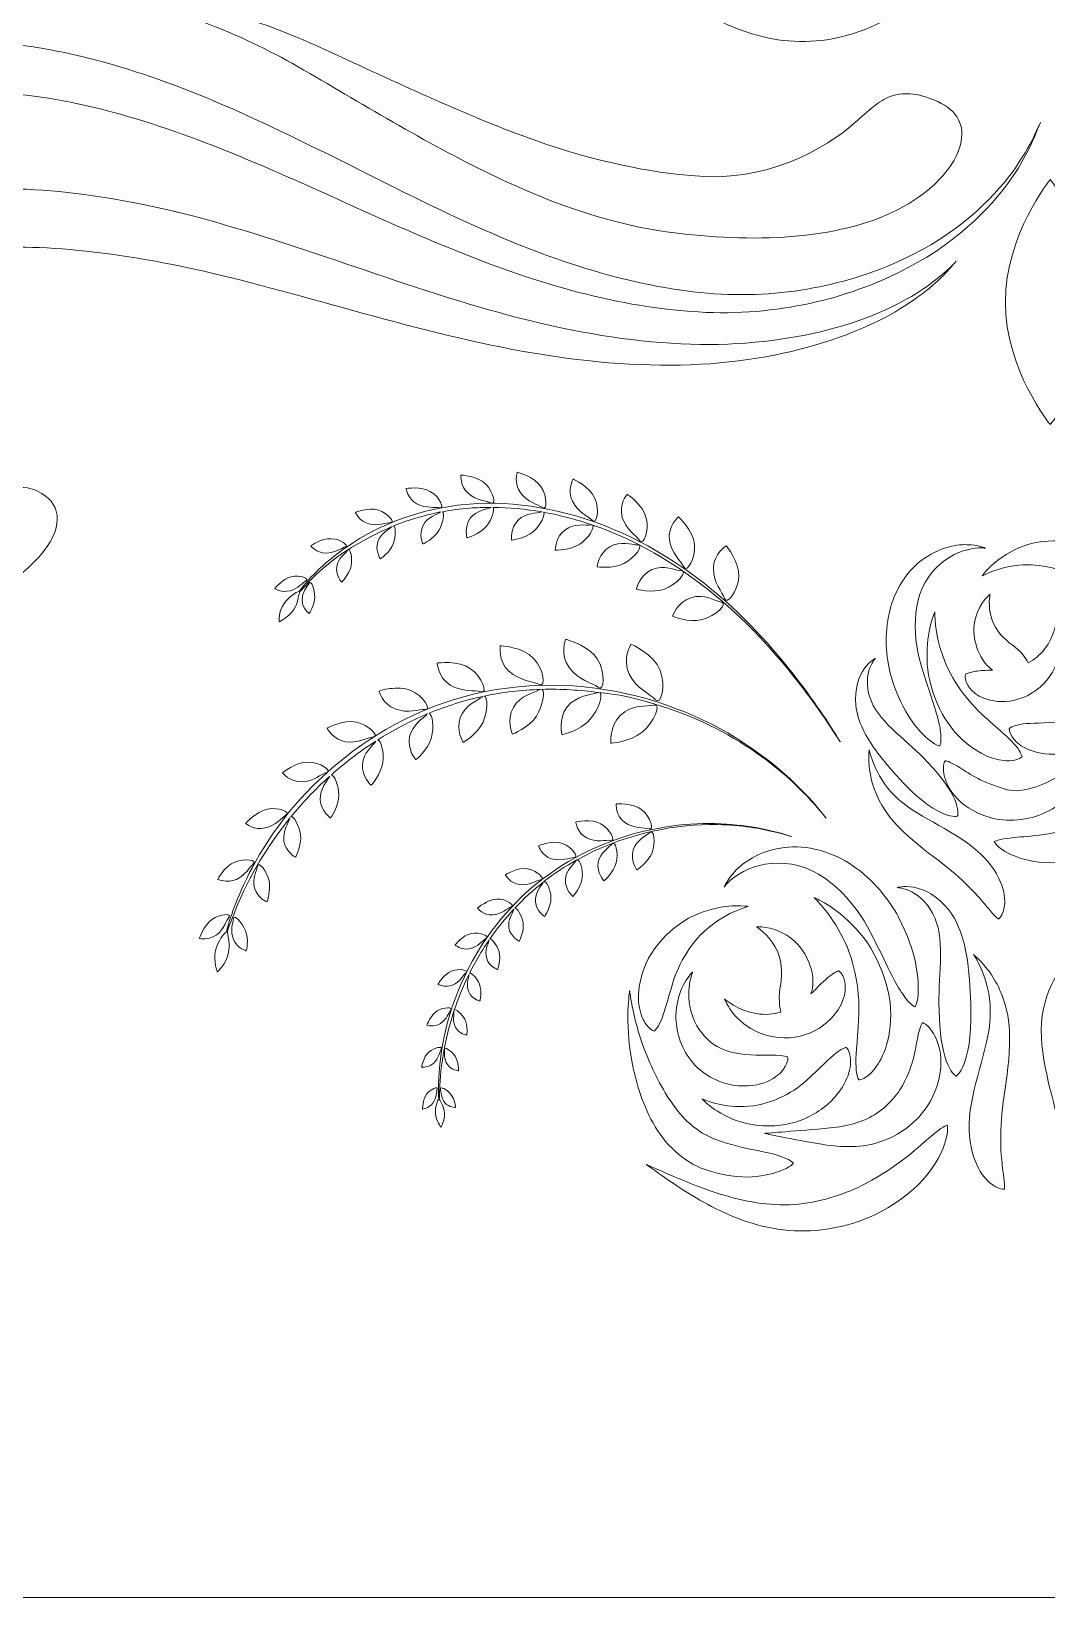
# Model space of a CAD drawing. Extents: x 272 to 570, y -510 to -85.
# Drawn here: x 370.2 to 420.7, y -509.9 to -431.9 of the extents above; entities that cross this region are included whole.
import ezdxf

# ---------------------------------------------------------------- set-up
doc = ezdxf.new("R2010")
doc.units = 0
doc.header["$MEASUREMENT"] = 0
doc.layers.add('Layer 1', color=7, linetype='Continuous')

msp = doc.modelspace()

# ---------------------------------------------------------------- linework, layer by layer
at = {"layer": 'Layer 1', "lineweight": 0}
for points, knots in [([(557.26, -428.987), (551.308, -387.897), (537.651, -351.436), (504.284, -324.924), (502.179, -323.251), (500.029, -321.698), (497.857, -320.198), (497.85, -320.186), (497.849, -320.178), (497.842, -320.165), (494.07, -313.318), (475.261, -287.817), (472.652, -270.415), (472.125, -266.903), (471.92, -263.338), (471.692, -259.797), (470.763, -245.379), (470.267, -230.936), (468.889, -216.548), (468.212, -209.477), (467.389, -202.387), (465.949, -195.426), (464.849, -190.104), (463.985, -182.192), (458.986, -178.931), (455.472, -176.638), (450.202, -176.753), (446.204, -175.918), (440.837, -174.796), (435.555, -173.309), (430.318, -171.692), (429.925, -171.571), (429.532, -171.483), (429.139, -171.379), (426.731, -165.821), (426.432, -160.379), (426.558, -157.057), (434.156, -153.314), (439.591, -143.29), (439.563, -131.489), (439.532, -118.154), (432.541, -107.109), (423.369, -104.865), (427.037, -103.332), (429.611, -99.709), (429.601, -95.486), (429.588, -89.887), (425.038, -85.359), (419.439, -85.373), (413.84, -85.386), (409.312, -89.936), (409.325, -95.534), (409.336, -99.876), (412.079, -103.564), (415.92, -104.999), (407.017, -107.569), (400.346, -118.5), (400.377, -131.582), (400.405, -143.383), (405.887, -153.381), (413.503, -157.088), (413.644, -160.387), (413.376, -165.778), (411.04, -171.308), (404.952, -172.487), (398.92, -174.461), (393.031, -175.989), (388.501, -177.164), (383.193, -176.433), (379.119, -179.12), (374.136, -182.405), (373.309, -190.321), (372.234, -195.648), (370.828, -202.617), (370.038, -209.71), (369.395, -216.784), (368.085, -231.178), (367.658, -245.623), (366.797, -260.046), (366.586, -263.588), (366.398, -267.154), (365.888, -270.669), (363.36, -288.082), (344.039, -315.749), (340.3, -322.614), (340.296, -322.62), (340.296, -322.624), (340.293, -322.63), (339.113, -323.503), (337.94, -324.392), (336.781, -325.322), (303.541, -351.992), (290.057, -388.517), (284.3, -429.635), (280.539, -456.493), (275.992, -483.154), (271.989, -509.907), (271.989, -509.907), (569.901, -509.907), (569.901, -509.907), (565.771, -483.169), (561.148, -455.828), (557.26, -428.987)], [0, 0, 0, 0, 1, 1, 1, 2, 2, 2, 3, 3, 3, 4, 4, 4, 5, 5, 5, 6, 6, 6, 7, 7, 7, 8, 8, 8, 9, 9, 9, 10, 10, 10, 11, 11, 11, 12, 12, 12, 13, 13, 13, 14, 14, 14, 15, 15, 15, 16, 16, 16, 17, 17, 17, 18, 18, 18, 19, 19, 19, 20, 20, 20, 21, 21, 21, 22, 22, 22, 23, 23, 23, 24, 24, 24, 25, 25, 25, 26, 26, 26, 27, 27, 27, 28, 28, 28, 29, 29, 29, 30, 30, 30, 31, 31, 31, 32, 32, 32, 33, 33, 33, 34, 34, 34, 34]), ([(401.904, -429.633), (402.607, -429.934), (403.592, -430.357), (404.727, -430.691), (405.858, -431.03), (407.151, -431.238), (408.369, -431.108), (409.597, -430.992), (410.753, -430.583), (411.68, -430.102), (413.532, -429.12), (414.377, -428.194), (414.953, -427.74), (415.506, -427.256), (415.756, -427.176), (415.756, -427.176), (415.756, -427.176), (415.873, -427.42), (415.612, -428.185), (415.336, -428.902), (414.636, -430.33), (412.407, -431.517), (411.301, -432.092), (409.872, -432.477), (408.417, -432.45), (406.949, -432.437), (405.558, -431.978), (404.44, -431.434), (403.315, -430.889), (402.42, -430.284), (401.783, -429.85), (401.156, -429.407), (400.775, -429.138), (400.775, -429.138), (400.775, -429.138), (401.201, -429.325), (401.904, -429.633)], [0, 0, 0, 0, 1, 1, 1, 2, 2, 2, 3, 3, 3, 4, 4, 4, 5, 5, 5, 6, 6, 6, 7, 7, 7, 8, 8, 8, 9, 9, 9, 10, 10, 10, 11, 11, 11, 12, 12, 12, 12]), ([(373.19, -430.661), (373.863, -430.473), (374.88, -430.304), (376.133, -430.362), (378.653, -430.424), (381.991, -431.527), (385.273, -433.08), (388.573, -434.585), (392.037, -436.245), (395.198, -437.349), (398.353, -438.486), (401.184, -438.985), (402.988, -439.124), (406.688, -439.534), (409.713, -437.79), (411.136, -436.517), (411.881, -435.879), (412.339, -435.406), (412.919, -435.188), (413.501, -434.982), (414.225, -434.955), (415.287, -435.443), (416.263, -435.887), (416.675, -436.62), (416.415, -437.6), (416.172, -438.573), (415.224, -439.705), (413.827, -440.528), (411.009, -442.226), (406.786, -442.491), (402.722, -442.034), (400.654, -441.877), (397.505, -441.104), (394.285, -439.639), (391.044, -438.206), (387.711, -436.193), (384.603, -434.378), (381.533, -432.528), (378.501, -431.152), (376.09, -430.817), (374.897, -430.626), (373.895, -430.676), (373.215, -430.784), (372.531, -430.883), (372.156, -430.998), (372.156, -430.998), (372.156, -430.998), (372.513, -430.84), (373.19, -430.661)], [0, 0, 0, 0, 1, 1, 1, 2, 2, 2, 3, 3, 3, 4, 4, 4, 5, 5, 5, 6, 6, 6, 7, 7, 7, 8, 8, 8, 9, 9, 9, 10, 10, 10, 11, 11, 11, 12, 12, 12, 13, 13, 13, 14, 14, 14, 15, 15, 15, 16, 16, 16, 16]), ([(370.043, -458.617), (368.535, -459.992), (365.63, -461.247), (361.995, -461.072), (360.19, -460.983), (358.213, -460.494), (356.32, -459.492), (354.433, -458.465), (352.709, -456.885), (351.495, -454.928), (350.254, -452.985), (349.477, -450.681), (349.267, -448.248), (349.074, -445.83), (349.505, -443.193), (350.726, -440.926), (351.872, -438.625), (354.205, -436.144), (357.462, -434.53), (360.687, -432.911), (364.832, -432.039), (369.072, -432.566), (373.299, -433.013), (377.49, -434.549), (381.452, -436.383), (385.432, -438.219), (389.246, -440.346), (393.093, -441.997), (396.925, -443.664), (400.822, -444.824), (404.505, -445.026), (408.168, -445.217), (411.531, -444.345), (414.057, -443.055), (416.608, -441.765), (418.266, -440.02), (419.188, -438.696), (419.632, -438.017), (419.957, -437.469), (420.124, -437.07), (420.308, -436.679), (420.406, -436.473), (420.406, -436.473), (420.406, -436.473), (420.319, -436.684), (420.153, -437.083), (420.006, -437.492), (419.708, -438.057), (419.293, -438.765), (418.429, -440.146), (416.83, -442.007), (414.274, -443.457), (411.743, -444.903), (408.324, -445.973), (404.474, -445.95), (400.639, -445.917), (396.533, -444.887), (392.544, -443.351), (388.539, -441.831), (384.605, -439.848), (380.652, -438.213), (376.709, -436.571), (372.688, -435.292), (368.845, -435.021), (365.028, -434.676), (361.469, -435.573), (358.745, -437.015), (356.007, -438.464), (354.21, -440.488), (353.322, -442.268), (351.399, -445.83), (352.422, -450.209), (354.555, -452.796), (356.689, -455.511), (359.693, -456.296), (362.127, -456.244), (364.597, -456.179), (366.455, -455.452), (367.791, -455.016), (369.134, -454.583), (370.158, -454.396), (371.02, -455.198), (371.801, -455.911), (371.585, -457.218), (370.043, -458.617)], [0, 0, 0, 0, 1, 1, 1, 2, 2, 2, 3, 3, 3, 4, 4, 4, 5, 5, 5, 6, 6, 6, 7, 7, 7, 8, 8, 8, 9, 9, 9, 10, 10, 10, 11, 11, 11, 12, 12, 12, 13, 13, 13, 14, 14, 14, 15, 15, 15, 16, 16, 16, 17, 17, 17, 18, 18, 18, 19, 19, 19, 20, 20, 20, 21, 21, 21, 22, 22, 22, 23, 23, 23, 24, 24, 24, 25, 25, 25, 26, 26, 26, 27, 27, 27, 28, 28, 28, 28]), ([(360.602, -447.712), (360.839, -448.114), (361.254, -448.412), (361.763, -448.615), (362.898, -449.068), (364.157, -449.108), (364.921, -449.307), (365.706, -449.52), (366.37, -449.853), (367.008, -450.832), (367.605, -451.72), (367.198, -452.83), (365.734, -453.475), (364.301, -454.073), (362.073, -454.241), (359.536, -452.901), (358.258, -452.2), (356.906, -450.877), (356.423, -448.976), (355.926, -447.089), (356.56, -444.962), (357.818, -443.615), (359.029, -442.269), (360.532, -441.499), (362.052, -440.93), (363.582, -440.378), (365.202, -440.059), (366.824, -439.897), (370.096, -439.509), (375.053, -440.135), (380.278, -441.719), (385.526, -443.257), (391.074, -445.555), (396.525, -446.696), (399.241, -447.274), (401.925, -447.579), (404.382, -447.525), (406.84, -447.467), (409.08, -447.084), (410.888, -446.496), (412.707, -445.931), (414.075, -445.145), (414.944, -444.505), (415.809, -443.852), (416.209, -443.386), (416.209, -443.386), (416.209, -443.386), (416.109, -443.5), (415.919, -443.717), (415.737, -443.942), (415.431, -444.237), (415.023, -444.603), (414.194, -445.313), (412.86, -446.216), (411.042, -446.926), (409.236, -447.658), (406.97, -448.214), (404.434, -448.448), (401.895, -448.679), (399.106, -448.549), (396.268, -448.134), (390.575, -447.318), (384.788, -445.322), (379.643, -444.101), (374.497, -442.824), (369.911, -442.465), (367.121, -442.804), (364.369, -443.041), (361.693, -444.343), (360.741, -445.931), (360.298, -446.659), (360.378, -447.316), (360.602, -447.712)], [0, 0, 0, 0, 1, 1, 1, 2, 2, 2, 3, 3, 3, 4, 4, 4, 5, 5, 5, 6, 6, 6, 7, 7, 7, 8, 8, 8, 9, 9, 9, 10, 10, 10, 11, 11, 11, 12, 12, 12, 13, 13, 13, 14, 14, 14, 15, 15, 15, 16, 16, 16, 17, 17, 17, 18, 18, 18, 19, 19, 19, 20, 20, 20, 21, 21, 21, 22, 22, 22, 23, 23, 23, 24, 24, 24, 24]), ([(420.891, -451.52), (420.891, -451.52), (418.657, -448.79), (418.657, -445.424), (418.657, -442.057), (420.891, -439.327), (420.891, -439.327), (420.891, -439.327), (423.124, -442.057), (423.124, -445.424), (423.124, -448.79), (420.891, -451.52), (420.891, -451.52)], [0, 0, 0, 0, 1, 1, 1, 2, 2, 2, 3, 3, 3, 4, 4, 4, 4]), ([(393.068, -455.423), (392.822, -455.299), (392.346, -455.325), (391.925, -454.947), (391.498, -454.582), (391.555, -454.031), (391.555, -454.031), (391.555, -454.031), (392.375, -454.072), (392.784, -454.475), (393.196, -454.879), (393.305, -455.539), (393.068, -455.423)], [0, 0, 0, 0, 1, 1, 1, 2, 2, 2, 3, 3, 3, 4, 4, 4, 4]), ([(395.621, -455.653), (395.39, -455.485), (394.89, -455.394), (394.534, -454.927), (394.173, -454.45), (394.361, -453.888), (394.361, -453.888), (394.361, -453.888), (395.203, -454.102), (395.538, -454.609), (395.876, -455.107), (395.842, -455.831), (395.621, -455.653)], [0, 0, 0, 0, 1, 1, 1, 2, 2, 2, 3, 3, 3, 4, 4, 4, 4]), ([(398.101, -456.3), (397.895, -456.074), (397.382, -455.903), (397.109, -455.336), (396.826, -454.78), (397.142, -454.227), (397.142, -454.227), (397.142, -454.227), (397.975, -454.607), (398.223, -455.197), (398.474, -455.781), (398.301, -456.517), (398.101, -456.3)], [0, 0, 0, 0, 1, 1, 1, 2, 2, 2, 3, 3, 3, 4, 4, 4, 4]), ([(398.111, -456.524), (398.234, -456.628), (397.907, -457.177), (397.475, -457.468), (396.978, -457.795), (396.251, -457.767), (396.251, -457.767), (396.251, -457.767), (396.245, -457.136), (396.728, -456.767), (397.215, -456.411), (397.739, -456.554), (398.029, -456.509), (398.047, -456.509), (398.056, -456.509), (398.065, -456.509), (397.272, -456.235), (396.468, -456.022), (395.67, -455.881), (395.774, -455.99), (395.537, -456.507), (395.178, -456.831), (394.754, -457.2), (394.077, -457.27), (394.077, -457.27), (394.077, -457.27), (393.991, -456.681), (394.397, -456.281), (394.81, -455.872), (395.316, -455.954), (395.583, -455.867), (395.583, -455.867), (395.592, -455.866), (395.592, -455.866), (394.762, -455.721), (393.942, -455.648), (393.155, -455.64), (393.254, -455.734), (393.101, -456.248), (392.817, -456.585), (392.474, -456.992), (391.86, -457.155), (391.86, -457.155), (391.86, -457.155), (391.699, -456.622), (392.02, -456.185), (392.347, -455.765), (392.819, -455.744), (393.058, -455.64), (392.695, -455.633), (392.339, -455.658), (391.992, -455.676), (391.514, -455.716), (391.064, -455.775), (390.635, -455.854), (390.741, -455.929), (390.672, -456.416), (390.463, -456.784), (390.207, -457.207), (389.664, -457.462), (389.664, -457.462), (389.664, -457.462), (389.435, -456.995), (389.67, -456.544), (389.904, -456.089), (390.338, -456.02), (390.541, -455.869), (389.651, -456.043), (388.876, -456.293), (388.199, -456.562), (388.314, -456.586), (388.331, -457.076), (388.184, -457.447), (388.016, -457.89), (387.549, -458.204), (387.549, -458.204), (387.549, -458.204), (387.27, -457.805), (387.422, -457.351), (387.581, -456.9), (387.97, -456.746), (388.137, -456.588), (388.137, -456.588), (388.139, -456.587), (388.139, -456.587), (384.878, -458.009), (383.967, -459.45), (383.528, -459.848), (383.532, -459.857), (383.532, -459.87), (383.524, -459.889), (383.439, -460.077), (383.488, -460.368), (383.215, -460.753), (382.949, -461.139), (382.507, -461.334), (382.507, -461.334), (382.507, -461.334), (382.465, -460.841), (382.755, -460.424), (382.981, -460.095), (383.376, -459.829), (383.497, -459.832), (383.744, -459.514), (384.232, -458.844), (385.447, -457.911), (386.653, -457.021), (388.679, -455.765), (391.977, -455.472), (394.189, -455.294), (396.774, -455.717), (399.148, -456.733), (401.536, -457.726), (403.682, -459.282), (405.356, -460.894), (407.043, -462.503), (408.293, -464.144), (409.138, -465.341), (409.984, -466.543), (410.439, -467.305), (410.439, -467.305), (410.439, -467.305), (410.136, -466.852), (409.614, -466.067), (409.076, -465.294), (408.291, -464.204), (407.247, -463.006), (405.201, -460.6), (401.926, -457.792), (398.111, -456.524)], [0, 0, 0, 0, 1, 1, 1, 2, 2, 2, 3, 3, 3, 4, 4, 4, 5, 5, 5, 6, 6, 6, 7, 7, 7, 8, 8, 8, 9, 9, 9, 10, 10, 10, 11, 11, 11, 12, 12, 12, 13, 13, 13, 14, 14, 14, 15, 15, 15, 16, 16, 16, 17, 17, 17, 18, 18, 18, 19, 19, 19, 20, 20, 20, 21, 21, 21, 22, 22, 22, 23, 23, 23, 24, 24, 24, 25, 25, 25, 26, 26, 26, 27, 27, 27, 28, 28, 28, 29, 29, 29, 30, 30, 30, 31, 31, 31, 32, 32, 32, 33, 33, 33, 34, 34, 34, 35, 35, 35, 36, 36, 36, 37, 37, 37, 38, 38, 38, 39, 39, 39, 40, 40, 40, 41, 41, 41, 42, 42, 42, 43, 43, 43, 43]), ([(390.514, -455.657), (390.266, -455.611), (389.831, -455.704), (389.368, -455.463), (388.897, -455.214), (388.825, -454.703), (388.825, -454.703), (388.825, -454.703), (389.578, -454.571), (390.045, -454.858), (390.51, -455.128), (390.758, -455.725), (390.514, -455.657)], [0, 0, 0, 0, 1, 1, 1, 2, 2, 2, 3, 3, 3, 4, 4, 4, 4]), ([(400.459, -457.301), (400.281, -457.037), (399.777, -456.763), (399.589, -456.136), (399.397, -455.501), (399.829, -454.985), (399.829, -454.985), (399.829, -454.985), (400.629, -455.523), (400.784, -456.173), (400.942, -456.823), (400.629, -457.565), (400.459, -457.301)], [0, 0, 0, 0, 1, 1, 1, 2, 2, 2, 3, 3, 3, 4, 4, 4, 4]), ([(388.058, -456.399), (387.815, -456.393), (387.451, -456.591), (386.968, -456.457), (386.484, -456.329), (386.303, -455.89), (386.303, -455.89), (386.303, -455.89), (386.961, -455.622), (387.447, -455.773), (387.938, -455.931), (388.293, -456.399), (388.058, -456.399)], [0, 0, 0, 0, 1, 1, 1, 2, 2, 2, 3, 3, 3, 4, 4, 4, 4]), ([(402.661, -458.611), (402.518, -458.306), (402.029, -457.949), (401.938, -457.263), (401.836, -456.579), (402.379, -456.108), (402.379, -456.108), (402.379, -456.108), (403.132, -456.787), (403.184, -457.492), (403.245, -458.188), (402.799, -458.906), (402.661, -458.611)], [0, 0, 0, 0, 1, 1, 1, 2, 2, 2, 3, 3, 3, 4, 4, 4, 4]), ([(385.797, -457.609), (385.586, -457.675), (385.286, -457.91), (384.825, -457.911), (384.355, -457.909), (384.081, -457.559), (384.081, -457.559), (384.081, -457.559), (384.61, -457.162), (385.097, -457.198), (385.575, -457.217), (386.013, -457.561), (385.797, -457.609)], [0, 0, 0, 0, 1, 1, 1, 2, 2, 2, 3, 3, 3, 4, 4, 4, 4]), ([(385.379, -458.599), (385.447, -458.145), (385.794, -457.964), (385.91, -457.776), (386.041, -457.6), (386.168, -458.132), (386.085, -458.568), (385.99, -458.991), (385.621, -459.363), (385.621, -459.363), (385.621, -459.363), (385.309, -459.045), (385.379, -458.599)], [0, 0, 0, 0, 1, 1, 1, 2, 2, 2, 3, 3, 3, 4, 4, 4, 4]), ([(398.335, -458.593), (398.335, -458.593), (398.41, -457.924), (398.96, -457.607), (399.519, -457.286), (400.045, -457.516), (400.357, -457.502), (400.672, -457.494), (400.221, -458.156), (399.659, -458.44), (399.095, -458.724), (398.335, -458.593), (398.335, -458.593)], [0, 0, 0, 0, 1, 1, 1, 2, 2, 2, 3, 3, 3, 4, 4, 4, 4]), ([(405.395, -459.091), (405.352, -459.823), (404.784, -460.511), (404.683, -460.182), (404.576, -459.846), (404.116, -459.403), (404.12, -458.682), (404.123, -457.952), (404.761, -457.546), (404.761, -457.546), (404.761, -457.546), (405.438, -458.36), (405.395, -459.091)], [0, 0, 0, 0, 1, 1, 1, 2, 2, 2, 3, 3, 3, 4, 4, 4, 4]), ([(416.765, -457.745), (416.231, -457.865), (415.539, -458.238), (415.016, -458.869), (413.905, -460.133), (414.05, -462.281), (414.529, -463.722), (414.998, -465.209), (415.353, -466.139), (415.419, -466.723), (415.506, -467.303), (415.395, -467.512), (415.395, -467.512), (415.395, -467.512), (415.159, -467.497), (414.718, -467.099), (414.302, -466.691), (413.568, -465.944), (413.002, -464.171), (412.735, -463.281), (412.619, -462.159), (412.84, -461.057), (413.043, -459.957), (413.662, -458.893), (414.47, -458.29), (415.268, -457.677), (416.145, -457.475), (416.739, -457.497), (417.341, -457.507), (417.66, -457.67), (417.66, -457.67), (417.66, -457.67), (417.304, -457.607), (416.765, -457.745)], [0, 0, 0, 0, 1, 1, 1, 2, 2, 2, 3, 3, 3, 4, 4, 4, 5, 5, 5, 6, 6, 6, 7, 7, 7, 8, 8, 8, 9, 9, 9, 10, 10, 10, 11, 11, 11, 11]), ([(424.503, -459.449), (424.578, -459.863), (424.444, -460.036), (424.444, -460.036), (424.444, -460.036), (424.234, -460.069), (423.885, -459.949), (423.527, -459.835), (423.062, -459.569), (422.292, -459.163), (421.533, -458.74), (420.391, -458.398), (419.335, -458.519), (418.292, -458.605), (417.51, -459.049), (417.51, -459.049), (417.51, -459.049), (418, -458.292), (419.112, -457.755), (420.183, -457.18), (421.926, -457.132), (423.015, -457.746), (424.11, -458.326), (424.426, -459.054), (424.503, -459.449)], [0, 0, 0, 0, 1, 1, 1, 2, 2, 2, 3, 3, 3, 4, 4, 4, 5, 5, 5, 6, 6, 6, 7, 7, 7, 8, 8, 8, 8]), ([(383.854, -459.284), (383.663, -459.381), (383.477, -459.681), (383.048, -459.79), (382.621, -459.906), (382.289, -459.679), (382.289, -459.679), (382.289, -459.679), (382.672, -459.202), (383.108, -459.096), (383.554, -458.997), (384.035, -459.187), (383.854, -459.284)], [0, 0, 0, 0, 1, 1, 1, 2, 2, 2, 3, 3, 3, 4, 4, 4, 4]), ([(400.288, -459.706), (400.288, -459.706), (400.444, -459.014), (401.059, -458.74), (401.677, -458.476), (402.205, -458.775), (402.531, -458.8), (402.865, -458.825), (402.315, -459.473), (401.692, -459.707), (401.072, -459.932), (400.288, -459.706), (400.288, -459.706)], [0, 0, 0, 0, 1, 1, 1, 2, 2, 2, 3, 3, 3, 4, 4, 4, 4]), ([(383.651, -460.26), (383.65, -459.84), (383.909, -459.596), (383.999, -459.418), (384.086, -459.233), (384.288, -459.706), (384.279, -460.111), (384.278, -460.526), (384.001, -460.923), (384.001, -460.923), (384.001, -460.923), (383.659, -460.679), (383.651, -460.26)], [0, 0, 0, 0, 1, 1, 1, 2, 2, 2, 3, 3, 3, 4, 4, 4, 4]), ([(402.996, -460.136), (403.673, -459.924), (404.191, -460.298), (404.529, -460.358), (404.872, -460.421), (404.236, -461.049), (403.561, -461.223), (402.883, -461.398), (402.086, -461.061), (402.086, -461.061), (402.086, -461.061), (402.328, -460.348), (402.996, -460.136)], [0, 0, 0, 0, 1, 1, 1, 2, 2, 2, 3, 3, 3, 4, 4, 4, 4]), ([(417.972, -461.161), (418.159, -461.795), (418.629, -462.223), (418.991, -462.481), (419.427, -462.786), (419.668, -463.134), (419.797, -463.371), (420.094, -463.21), (420.378, -463.001), (420.6, -462.701), (421.141, -462.03), (421.188, -461.236), (421.188, -461.236), (421.188, -461.236), (421.274, -461.402), (421.347, -461.716), (421.418, -462.027), (421.455, -462.497), (421.324, -463.03), (421.195, -463.556), (420.891, -464.141), (420.391, -464.581), (419.893, -465.029), (419.237, -465.266), (418.673, -465.303), (417.515, -465.357), (416.959, -464.807), (416.783, -464.49), (416.595, -464.148), (416.68, -463.948), (416.68, -463.948), (416.68, -463.948), (416.862, -463.845), (417.177, -463.799), (417.39, -463.762), (417.678, -463.751), (418.018, -463.738), (418.016, -463.737), (418.014, -463.737), (418.012, -463.735), (417.264, -463.217), (416.906, -461.942), (417.177, -461.148), (417.398, -460.318), (417.896, -459.967), (417.896, -459.967), (417.896, -459.967), (417.77, -460.557), (417.972, -461.161)], [0, 0, 0, 0, 1, 1, 1, 2, 2, 2, 3, 3, 3, 4, 4, 4, 5, 5, 5, 6, 6, 6, 7, 7, 7, 8, 8, 8, 9, 9, 9, 10, 10, 10, 11, 11, 11, 12, 12, 12, 13, 13, 13, 14, 14, 14, 15, 15, 15, 16, 16, 16, 16]), ([(415.54, -463.033), (415.934, -464.216), (416.821, -465.358), (417.625, -466.058), (418.415, -466.773), (418.912, -467.182), (419.178, -467.516), (419.45, -467.838), (419.487, -468.052), (419.487, -468.052), (419.487, -468.052), (419.344, -468.224), (418.878, -468.252), (418.428, -468.271), (417.571, -468.152), (416.543, -467.225), (415.492, -466.315), (414.759, -464.556), (414.757, -463.175), (414.709, -461.778), (415.141, -460.842), (415.141, -460.842), (415.141, -460.842), (415.12, -461.872), (415.54, -463.033)], [0, 0, 0, 0, 1, 1, 1, 2, 2, 2, 3, 3, 3, 4, 4, 4, 5, 5, 5, 6, 6, 6, 7, 7, 7, 8, 8, 8, 8]), ([(398.391, -464.596), (398.088, -464.354), (397.404, -464.264), (396.942, -463.608), (396.466, -462.981), (396.763, -462.213), (396.763, -462.213), (396.763, -462.213), (397.052, -462.265), (397.393, -462.438), (397.735, -462.603), (398.128, -462.852), (398.344, -463.182), (398.773, -463.871), (398.682, -464.836), (398.391, -464.596)], [0, 0, 0, 0, 1, 1, 1, 2, 2, 2, 3, 3, 3, 4, 4, 4, 5, 5, 5, 5]), ([(395.472, -464.454), (395.147, -464.302), (394.491, -464.284), (393.944, -463.792), (393.384, -463.281), (393.515, -462.522), (393.515, -462.522), (393.515, -462.522), (394.641, -462.579), (395.167, -463.155), (395.694, -463.706), (395.785, -464.612), (395.472, -464.454)], [0, 0, 0, 0, 1, 1, 1, 2, 2, 2, 3, 3, 3, 4, 4, 4, 4]), ([(400.021, -462.449), (400.021, -462.449), (401.169, -462.946), (401.473, -463.756), (401.786, -464.539), (401.504, -465.516), (401.246, -465.223), (400.98, -464.911), (400.289, -464.685), (399.931, -463.936), (399.564, -463.176), (400.021, -462.449), (400.021, -462.449)], [0, 0, 0, 0, 1, 1, 1, 2, 2, 2, 3, 3, 3, 4, 4, 4, 4]), ([(392.571, -464.82), (392.233, -464.711), (391.635, -464.859), (391.026, -464.484), (390.406, -464.105), (390.377, -463.387), (390.377, -463.387), (390.377, -463.387), (391.432, -463.239), (392.032, -463.67), (392.633, -464.095), (392.894, -464.917), (392.571, -464.82)], [0, 0, 0, 0, 1, 1, 1, 2, 2, 2, 3, 3, 3, 4, 4, 4, 4]), ([(411.986, -465.3), (412.44, -466.403), (413.875, -467.319), (414.769, -468.3), (416.577, -470.174), (416.277, -471.008), (416.277, -471.008), (416.277, -471.008), (415.432, -471.278), (413.624, -469.404), (413.172, -468.927), (412.69, -468.383), (412.203, -467.73), (411.724, -467.08), (411.297, -466.285), (411.213, -465.484), (411.127, -464.695), (411.366, -464.023), (411.646, -463.65), (411.93, -463.27), (412.184, -463.161), (412.184, -463.161), (412.184, -463.161), (411.989, -463.364), (411.868, -463.762), (411.745, -464.155), (411.75, -464.744), (411.986, -465.3)], [0, 0, 0, 0, 1, 1, 1, 2, 2, 2, 3, 3, 3, 4, 4, 4, 5, 5, 5, 6, 6, 6, 7, 7, 7, 8, 8, 8, 9, 9, 9, 9]), ([(423.209, -467.24), (422.608, -467.655), (421.892, -467.878), (421.268, -467.922), (419.997, -467.99), (419.345, -467.489), (419.085, -467.178), (418.816, -466.845), (418.855, -466.628), (418.855, -466.628), (418.855, -466.628), (419.027, -466.503), (419.392, -466.444), (419.761, -466.373), (420.294, -466.384), (421.154, -466.335), (422.015, -466.311), (423.154, -465.97), (423.939, -465.242), (424.733, -464.553), (425.063, -463.701), (425.063, -463.701), (425.063, -463.701), (425.079, -463.919), (425.034, -464.289), (424.989, -464.656), (424.863, -465.179), (424.569, -465.726), (424.278, -466.27), (423.813, -466.832), (423.209, -467.24)], [0, 0, 0, 0, 1, 1, 1, 2, 2, 2, 3, 3, 3, 4, 4, 4, 5, 5, 5, 6, 6, 6, 7, 7, 7, 8, 8, 8, 9, 9, 9, 10, 10, 10, 10]), ([(389.309, -468.202), (389.309, -468.202), (388.864, -467.696), (388.997, -467.048), (389.151, -466.427), (389.673, -466.167), (389.877, -465.922), (389.877, -465.922), (389.885, -465.916), (389.885, -465.916), (389.004, -466.298), (388.171, -466.729), (387.414, -467.212), (387.567, -467.239), (387.738, -467.828), (387.674, -468.331), (387.583, -468.92), (387.086, -469.472), (387.086, -469.472), (387.086, -469.472), (386.608, -469.056), (386.658, -468.438), (386.702, -467.811), (387.167, -467.536), (387.322, -467.272), (386.979, -467.505), (386.628, -467.712), (386.321, -467.964), (385.88, -468.29), (385.474, -468.612), (385.108, -468.951), (385.254, -468.959), (385.482, -469.484), (385.476, -469.956), (385.478, -470.535), (385.066, -471.101), (385.066, -471.101), (385.066, -471.101), (384.575, -470.768), (384.556, -470.19), (384.538, -469.616), (384.896, -469.269), (385.027, -469.022), (384.25, -469.708), (383.633, -470.4), (383.095, -471.035), (383.225, -470.997), (383.504, -471.47), (383.57, -471.937), (383.638, -472.476), (383.322, -473.053), (383.322, -473.053), (383.322, -473.053), (382.831, -472.798), (382.743, -472.255), (382.67, -471.717), (382.978, -471.355), (383.045, -471.095), (383.045, -471.095), (383.046, -471.092), (383.046, -471.092), (381.795, -472.674), (381.095, -473.959), (380.674, -474.9), (380.248, -475.841), (380.03, -476.424), (379.925, -476.763), (379.933, -476.772), (379.938, -476.785), (379.938, -476.809), (379.946, -477.048), (380.096, -477.331), (379.969, -477.859), (379.849, -478.387), (379.433, -478.762), (379.433, -478.762), (379.433, -478.762), (379.218, -478.253), (379.345, -477.694), (379.446, -477.256), (379.771, -476.813), (379.885, -476.761), (379.998, -476.311), (380.252, -475.415), (381.019, -473.852), (381.823, -472.333), (383.184, -470.047), (386.182, -467.777), (388.192, -466.261), (390.916, -464.99), (393.85, -464.635), (396.775, -464.233), (399.803, -464.7), (402.276, -465.661), (404.777, -466.584), (406.694, -468.009), (407.923, -469.133), (408.528, -469.71), (408.996, -470.194), (409.282, -470.557), (409.578, -470.912), (409.74, -471.106), (409.74, -471.106), (409.74, -471.106), (409.639, -470.988), (409.45, -470.768), (409.256, -470.554), (409.001, -470.213), (408.609, -469.844), (407.87, -469.069), (406.704, -468.061), (405.146, -467.138), (403.59, -466.218), (401.625, -465.424), (399.461, -464.988), (399.137, -464.927), (398.799, -464.901), (398.467, -464.859), (398.637, -464.973), (398.408, -465.731), (397.975, -466.205), (397.723, -466.494), (397.376, -466.677), (397.094, -466.787), (396.813, -466.888), (396.593, -466.954), (396.593, -466.954), (396.593, -466.954), (396.382, -466.177), (396.847, -465.566), (397.321, -464.983), (398.014, -464.993), (398.357, -464.855), (398.382, -464.845), (398.397, -464.852), (398.417, -464.853), (397.488, -464.738), (396.543, -464.669), (395.589, -464.698), (395.756, -464.783), (395.644, -465.522), (395.31, -466.037), (394.912, -466.618), (394.121, -466.933), (394.121, -466.933), (394.121, -466.933), (393.812, -466.233), (394.165, -465.602), (394.526, -464.949), (395.18, -464.91), (395.481, -464.71), (395.496, -464.701), (395.505, -464.706), (395.518, -464.702), (394.575, -464.734), (393.631, -464.826), (392.714, -465.034), (392.896, -465.065), (392.897, -465.793), (392.655, -466.324), (392.372, -466.93), (391.675, -467.34), (391.675, -467.34), (391.675, -467.34), (391.283, -466.729), (391.526, -466.096), (391.775, -465.452), (392.367, -465.27), (392.625, -465.067), (392.642, -465.056), (392.651, -465.051), (392.659, -465.045), (391.723, -465.233), (390.827, -465.544), (389.969, -465.884), (390.138, -465.929), (390.225, -466.56), (390.086, -467.097), (389.917, -467.726), (389.309, -468.202), (389.309, -468.202)], [0, 0, 0, 0, 1, 1, 1, 2, 2, 2, 3, 3, 3, 4, 4, 4, 5, 5, 5, 6, 6, 6, 7, 7, 7, 8, 8, 8, 9, 9, 9, 10, 10, 10, 11, 11, 11, 12, 12, 12, 13, 13, 13, 14, 14, 14, 15, 15, 15, 16, 16, 16, 17, 17, 17, 18, 18, 18, 19, 19, 19, 20, 20, 20, 21, 21, 21, 22, 22, 22, 23, 23, 23, 24, 24, 24, 25, 25, 25, 26, 26, 26, 27, 27, 27, 28, 28, 28, 29, 29, 29, 30, 30, 30, 31, 31, 31, 32, 32, 32, 33, 33, 33, 34, 34, 34, 35, 35, 35, 36, 36, 36, 37, 37, 37, 38, 38, 38, 39, 39, 39, 40, 40, 40, 41, 41, 41, 42, 42, 42, 43, 43, 43, 44, 44, 44, 45, 45, 45, 46, 46, 46, 47, 47, 47, 48, 48, 48, 49, 49, 49, 50, 50, 50, 51, 51, 51, 52, 52, 52, 53, 53, 53, 54, 54, 54, 55, 55, 55, 56, 56, 56, 57, 57, 57, 58, 58, 58, 59, 59, 59, 60, 60, 60, 60]), ([(389.782, -465.694), (389.454, -465.672), (388.931, -465.921), (388.287, -465.668), (387.653, -465.449), (387.483, -464.79), (387.483, -464.79), (387.483, -464.79), (387.707, -464.694), (388.028, -464.662), (388.346, -464.623), (388.742, -464.618), (389.056, -464.747), (389.687, -465.008), (390.106, -465.735), (389.782, -465.694)], [0, 0, 0, 0, 1, 1, 1, 2, 2, 2, 3, 3, 3, 4, 4, 4, 5, 5, 5, 5]), ([(418.106, -472.279), (418.106, -472.279), (418.324, -472.152), (418.985, -472.089), (419.643, -471.993), (420.758, -472.025), (422.543, -471.481), (423.431, -471.203), (424.42, -470.74), (425.274, -470.047), (426.13, -469.37), (426.829, -468.428), (427.343, -467.5), (427.863, -466.573), (428.232, -465.681), (428.497, -465.044), (428.757, -464.403), (428.916, -464.014), (428.916, -464.014), (428.916, -464.014), (428.848, -464.429), (428.736, -465.113), (428.612, -465.796), (428.434, -466.755), (428.07, -467.824), (427.71, -468.888), (427.119, -470.077), (426.186, -471.032), (425.272, -471.986), (424.107, -472.659), (423.026, -472.997), (420.828, -473.662), (419.463, -473.172), (418.832, -472.87), (418.179, -472.527), (418.106, -472.279), (418.106, -472.279)], [0, 0, 0, 0, 1, 1, 1, 2, 2, 2, 3, 3, 3, 4, 4, 4, 5, 5, 5, 6, 6, 6, 7, 7, 7, 8, 8, 8, 9, 9, 9, 10, 10, 10, 11, 11, 11, 12, 12, 12, 12]), ([(400.57, -466.831), (399.967, -467.311), (399.024, -467.384), (399.024, -467.384), (399.024, -467.384), (398.924, -466.528), (399.494, -465.985), (400.077, -465.435), (400.793, -465.562), (401.169, -465.477), (401.558, -465.382), (401.176, -466.328), (400.57, -466.831)], [0, 0, 0, 0, 1, 1, 1, 2, 2, 2, 3, 3, 3, 4, 4, 4, 4]), ([(384.901, -466.638), (384.901, -466.638), (385.695, -466.177), (386.344, -466.326), (386.982, -466.457), (387.495, -467.021), (387.197, -467.059), (386.897, -467.107), (386.431, -467.39), (385.813, -467.303), (385.181, -467.206), (384.901, -466.638), (384.901, -466.638)], [0, 0, 0, 0, 1, 1, 1, 2, 2, 2, 3, 3, 3, 4, 4, 4, 4]), ([(415.608, -468.967), (415.501, -468.422), (415.661, -468.246), (415.661, -468.246), (415.661, -468.246), (415.881, -468.282), (416.271, -468.527), (416.677, -468.744), (417.236, -469.226), (418.305, -469.542), (420.628, -470.689), (424.139, -466.504), (424.174, -466.77), (424.174, -466.77), (423.563, -467.76), (422.674, -469.026), (422.217, -469.65), (421.596, -470.381), (420.678, -470.814), (419.78, -471.245), (418.736, -471.31), (417.894, -471.079), (416.176, -470.553), (415.728, -469.452), (415.608, -468.967)], [0, 0, 0, 0, 1, 1, 1, 2, 2, 2, 3, 3, 3, 4, 4, 4, 5, 5, 5, 6, 6, 6, 7, 7, 7, 8, 8, 8, 8]), ([(411.878, -468.505), (411.834, -467.999), (411.876, -467.701), (411.876, -467.701), (411.876, -467.701), (411.936, -467.999), (412.12, -468.446), (412.302, -468.891), (412.634, -469.479), (413.144, -469.984), (414.144, -471.021), (415.933, -471.6), (417.194, -472.681), (418.441, -473.749), (418.699, -474.901), (418.614, -475.451), (418.537, -476.025), (418.314, -476.127), (418.314, -476.127), (418.314, -476.127), (418.128, -476.001), (417.842, -475.643), (417.542, -475.285), (417.144, -474.75), (416.155, -473.885), (415.215, -473.037), (413.385, -471.975), (412.51, -470.464), (412.079, -469.73), (411.923, -469.008), (411.878, -468.505)], [0, 0, 0, 0, 1, 1, 1, 2, 2, 2, 3, 3, 3, 4, 4, 4, 5, 5, 5, 6, 6, 6, 7, 7, 7, 8, 8, 8, 9, 9, 9, 10, 10, 10, 10]), ([(382.67, -468.85), (382.67, -468.85), (383.334, -468.31), (383.944, -468.314), (384.565, -468.327), (385.148, -468.747), (384.875, -468.831), (384.588, -468.911), (384.241, -469.282), (383.639, -469.297), (383.031, -469.314), (382.67, -468.85), (382.67, -468.85)], [0, 0, 0, 0, 1, 1, 1, 2, 2, 2, 3, 3, 3, 4, 4, 4, 4]), ([(380.84, -471.375), (380.84, -471.375), (381.354, -470.771), (381.92, -470.662), (382.477, -470.545), (383.103, -470.825), (382.863, -470.948), (382.63, -471.086), (382.371, -471.48), (381.808, -471.596), (381.256, -471.725), (380.84, -471.375), (380.84, -471.375)], [0, 0, 0, 0, 1, 1, 1, 2, 2, 2, 3, 3, 3, 4, 4, 4, 4]), ([(400.927, -471.648), (400.664, -471.553), (400.176, -471.649), (399.715, -471.319), (399.247, -470.986), (399.279, -470.399), (399.279, -470.399), (399.279, -470.399), (400.118, -470.32), (400.568, -470.698), (401.015, -471.059), (401.18, -471.735), (400.927, -471.648)], [0, 0, 0, 0, 1, 1, 1, 2, 2, 2, 3, 3, 3, 4, 4, 4, 4]), ([(397.596, -474.081), (397.534, -474.562), (397.133, -475.003), (397.133, -475.003), (397.133, -475.003), (396.73, -474.668), (396.756, -474.173), (396.781, -473.664), (397.166, -473.435), (397.288, -473.22), (397.302, -473.197), (397.317, -473.187), (397.333, -473.181), (396.76, -473.499), (396.204, -473.852), (395.69, -474.264), (395.812, -474.229), (396.03, -474.676), (396.036, -475.078), (396.039, -475.539), (395.716, -476.003), (395.716, -476.003), (395.716, -476.003), (395.296, -475.738), (395.265, -475.273), (395.235, -474.8), (395.548, -474.515), (395.645, -474.311), (395.653, -474.299), (395.66, -474.288), (395.66, -474.288), (395.14, -474.684), (394.672, -475.134), (394.234, -475.589), (394.351, -475.568), (394.586, -475.938), (394.647, -476.314), (394.714, -476.755), (394.458, -477.229), (394.458, -477.229), (394.458, -477.229), (394.04, -477.033), (393.948, -476.59), (393.874, -476.156), (394.129, -475.849), (394.188, -475.639), (394.188, -475.639), (394.19, -475.633), (394.19, -475.633), (393.748, -476.118), (393.343, -476.617), (392.995, -477.124), (393.099, -477.101), (393.365, -477.425), (393.456, -477.761), (393.555, -478.159), (393.38, -478.644), (393.38, -478.644), (393.38, -478.644), (392.969, -478.505), (392.84, -478.1), (392.707, -477.692), (392.925, -477.394), (392.953, -477.187), (392.798, -477.424), (392.633, -477.649), (392.503, -477.888), (392.31, -478.21), (392.136, -478.519), (391.989, -478.827), (392.084, -478.795), (392.362, -479.07), (392.478, -479.374), (392.624, -479.743), (392.5, -480.212), (392.5, -480.212), (392.5, -480.212), (392.105, -480.122), (391.949, -479.756), (391.795, -479.394), (391.936, -479.084), (391.955, -478.893), (391.637, -479.526), (391.413, -480.12), (391.223, -480.657), (391.297, -480.602), (391.59, -480.836), (391.744, -481.121), (391.916, -481.452), (391.849, -481.903), (391.849, -481.903), (391.849, -481.903), (391.474, -481.854), (391.289, -481.525), (391.114, -481.197), (391.225, -480.891), (391.205, -480.708), (391.205, -480.708), (391.206, -480.706), (391.206, -480.706), (390.391, -483.353), (390.528, -484.609), (390.476, -485.083), (390.476, -485.083), (390.489, -485.094), (390.494, -485.11), (390.548, -485.264), (390.708, -485.417), (390.732, -485.79), (390.761, -486.161), (390.565, -486.489), (390.565, -486.489), (390.565, -486.489), (390.321, -486.199), (390.291, -485.809), (390.268, -485.503), (390.386, -485.148), (390.45, -485.09), (390.429, -484.773), (390.406, -484.138), (390.548, -482.956), (390.722, -481.79), (391.064, -480.019), (392.367, -477.806), (393.244, -476.323), (394.584, -474.789), (396.269, -473.676), (397.936, -472.543), (399.893, -471.836), (401.687, -471.558), (403.483, -471.252), (405.104, -471.387), (406.228, -471.579), (407.355, -471.786), (408.009, -472.022), (408.009, -472.022), (408.009, -472.022), (407.604, -471.888), (406.887, -471.731), (406.172, -471.566), (405.131, -471.415), (403.892, -471.428), (401.946, -471.428), (399.494, -471.984), (397.342, -473.176), (397.472, -473.157), (397.643, -473.653), (397.596, -474.081)], [0, 0, 0, 0, 1, 1, 1, 2, 2, 2, 3, 3, 3, 4, 4, 4, 5, 5, 5, 6, 6, 6, 7, 7, 7, 8, 8, 8, 9, 9, 9, 10, 10, 10, 11, 11, 11, 12, 12, 12, 13, 13, 13, 14, 14, 14, 15, 15, 15, 16, 16, 16, 17, 17, 17, 18, 18, 18, 19, 19, 19, 20, 20, 20, 21, 21, 21, 22, 22, 22, 23, 23, 23, 24, 24, 24, 25, 25, 25, 26, 26, 26, 27, 27, 27, 28, 28, 28, 29, 29, 29, 30, 30, 30, 31, 31, 31, 32, 32, 32, 33, 33, 33, 34, 34, 34, 35, 35, 35, 36, 36, 36, 37, 37, 37, 38, 38, 38, 39, 39, 39, 40, 40, 40, 41, 41, 41, 42, 42, 42, 43, 43, 43, 44, 44, 44, 45, 45, 45, 46, 46, 46, 47, 47, 47, 48, 48, 48, 49, 49, 49, 49]), ([(397.271, -471.302), (397.271, -471.302), (398.053, -471.122), (398.525, -471.385), (399.003, -471.66), (399.265, -472.269), (399.012, -472.22), (398.752, -472.174), (398.31, -472.34), (397.823, -472.091), (397.337, -471.86), (397.271, -471.302), (397.271, -471.302)], [0, 0, 0, 0, 1, 1, 1, 2, 2, 2, 3, 3, 3, 4, 4, 4, 4]), ([(400.314, -473.684), (400.314, -473.684), (399.97, -473.206), (400.133, -472.69), (400.302, -472.167), (400.772, -472.003), (400.967, -471.825), (401.166, -471.637), (401.261, -472.328), (401.067, -472.833), (400.867, -473.324), (400.314, -473.684), (400.314, -473.684)], [0, 0, 0, 0, 1, 1, 1, 2, 2, 2, 3, 3, 3, 4, 4, 4, 4]), ([(395.42, -472.484), (395.42, -472.484), (396.116, -472.183), (396.611, -472.37), (397.101, -472.543), (397.443, -473.065), (397.202, -473.066), (396.957, -473.074), (396.553, -473.269), (396.068, -473.132), (395.572, -472.988), (395.42, -472.484), (395.42, -472.484)], [0, 0, 0, 0, 1, 1, 1, 2, 2, 2, 3, 3, 3, 4, 4, 4, 4]), ([(399.285, -473.324), (399.164, -473.836), (398.678, -474.227), (398.678, -474.227), (398.678, -474.227), (398.302, -473.824), (398.391, -473.305), (398.493, -472.799), (398.915, -472.583), (399.076, -472.387), (399.243, -472.19), (399.411, -472.828), (399.285, -473.324)], [0, 0, 0, 0, 1, 1, 1, 2, 2, 2, 3, 3, 3, 4, 4, 4, 4]), ([(414.157, -480.506), (414.157, -480.506), (413.927, -480.422), (413.562, -479.891), (413.177, -479.373), (412.75, -478.355), (411.947, -476.802), (411.189, -475.277), (409.572, -473.461), (407.683, -473.362), (406.768, -473.287), (405.93, -473.549), (405.418, -473.88), (404.89, -474.203), (404.664, -474.534), (404.664, -474.534), (404.664, -474.534), (404.793, -474.157), (405.262, -473.687), (405.716, -473.212), (406.564, -472.698), (407.662, -472.567), (408.76, -472.42), (410.06, -472.778), (411.066, -473.482), (412.087, -474.174), (412.863, -475.141), (413.345, -476.043), (414.282, -477.867), (414.311, -479.022), (414.324, -479.663), (414.309, -480.314), (414.157, -480.506), (414.157, -480.506)], [0, 0, 0, 0, 1, 1, 1, 2, 2, 2, 3, 3, 3, 4, 4, 4, 5, 5, 5, 6, 6, 6, 7, 7, 7, 8, 8, 8, 9, 9, 9, 10, 10, 10, 11, 11, 11, 11]), ([(380.306, -473.297), (380.81, -473.089), (381.423, -473.21), (381.233, -473.372), (381.049, -473.543), (380.847, -473.929), (380.381, -474.155), (379.901, -474.379), (379.45, -474.147), (379.45, -474.147), (379.45, -474.147), (379.785, -473.494), (380.306, -473.297)], [0, 0, 0, 0, 1, 1, 1, 2, 2, 2, 3, 3, 3, 4, 4, 4, 4]), ([(381.908, -475.275), (381.908, -475.275), (381.433, -475.094), (381.287, -474.595), (381.13, -474.087), (381.406, -473.736), (381.433, -473.485), (381.47, -473.235), (381.883, -473.718), (382.003, -474.207), (382.106, -474.69), (381.908, -475.275), (381.908, -475.275)], [0, 0, 0, 0, 1, 1, 1, 2, 2, 2, 3, 3, 3, 4, 4, 4, 4]), ([(393.771, -473.924), (393.771, -473.924), (394.373, -473.536), (394.867, -473.626), (395.359, -473.711), (395.767, -474.138), (395.539, -474.175), (395.3, -474.209), (394.973, -474.476), (394.489, -474.418), (393.997, -474.361), (393.771, -473.924), (393.771, -473.924)], [0, 0, 0, 0, 1, 1, 1, 2, 2, 2, 3, 3, 3, 4, 4, 4, 4]), ([(416.201, -483.949), (416.201, -483.949), (415.399, -483.526), (415.354, -480.634), (415.289, -479.167), (415.683, -477.308), (415.144, -476.072), (414.88, -475.446), (414.409, -474.984), (414, -474.778), (413.587, -474.567), (413.276, -474.566), (413.276, -474.566), (413.276, -474.566), (413.563, -474.459), (414.078, -474.542), (414.585, -474.623), (415.286, -474.972), (415.823, -475.656), (416.368, -476.349), (416.643, -477.3), (416.766, -478.182), (416.885, -479.072), (416.927, -479.881), (416.945, -480.609), (416.99, -483.501), (416.201, -483.949), (416.201, -483.949)], [0, 0, 0, 0, 1, 1, 1, 2, 2, 2, 3, 3, 3, 4, 4, 4, 5, 5, 5, 6, 6, 6, 7, 7, 7, 8, 8, 8, 9, 9, 9, 9]), ([(392.381, -475.588), (392.381, -475.588), (392.881, -475.144), (393.346, -475.135), (393.812, -475.124), (394.276, -475.456), (394.064, -475.523), (393.854, -475.601), (393.595, -475.902), (393.125, -475.92), (392.668, -475.954), (392.381, -475.588), (392.381, -475.588)], [0, 0, 0, 0, 1, 1, 1, 2, 2, 2, 3, 3, 3, 4, 4, 4, 4]), ([(400.592, -478.815), (400.963, -477.5), (402.333, -476.18), (403.609, -475.777), (404.239, -475.547), (404.817, -475.479), (405.22, -475.471), (405.626, -475.465), (405.862, -475.502), (405.862, -475.502), (405.862, -475.502), (404.899, -475.741), (403.99, -476.475), (403.046, -477.19), (402.376, -478.362), (402.104, -479.31), (401.81, -480.252), (401.677, -480.838), (401.506, -481.208), (401.347, -481.577), (401.178, -481.71), (401.178, -481.71), (401.178, -481.71), (400.959, -481.674), (400.715, -481.29), (400.489, -480.919), (400.191, -480.11), (400.592, -478.815)], [0, 0, 0, 0, 1, 1, 1, 2, 2, 2, 3, 3, 3, 4, 4, 4, 5, 5, 5, 6, 6, 6, 7, 7, 7, 8, 8, 8, 9, 9, 9, 9]), ([(410.57, -477.069), (409.968, -475.831), (409.132, -475.057), (409.132, -475.057), (409.132, -475.057), (410.192, -475.475), (411.225, -476.617), (412.283, -477.713), (413.053, -479.654), (412.94, -481.176), (412.858, -482.693), (412.302, -483.456), (411.955, -483.799), (411.587, -484.148), (411.359, -484.137), (411.359, -484.137), (411.359, -484.137), (411.24, -483.95), (411.222, -483.49), (411.191, -483.025), (411.288, -482.311), (411.351, -481.112), (411.436, -479.913), (411.21, -478.302), (410.57, -477.069)], [0, 0, 0, 0, 1, 1, 1, 2, 2, 2, 3, 3, 3, 4, 4, 4, 5, 5, 5, 6, 6, 6, 7, 7, 7, 8, 8, 8, 8]), ([(378.539, -477.098), (378.539, -477.098), (378.749, -476.454), (379.153, -476.157), (379.574, -475.864), (380.168, -475.846), (380.019, -476.028), (379.859, -476.212), (379.798, -476.611), (379.398, -476.908), (378.995, -477.207), (378.539, -477.098), (378.539, -477.098)], [0, 0, 0, 0, 1, 1, 1, 2, 2, 2, 3, 3, 3, 4, 4, 4, 4]), ([(380.873, -477.711), (380.873, -477.711), (380.419, -477.594), (380.235, -477.149), (380.05, -476.701), (380.212, -476.33), (380.23, -476.103), (380.242, -475.872), (380.663, -476.272), (380.83, -476.711), (381.014, -477.157), (380.873, -477.711), (380.873, -477.711)], [0, 0, 0, 0, 1, 1, 1, 2, 2, 2, 3, 3, 3, 4, 4, 4, 4]), ([(391.261, -477.418), (391.261, -477.418), (391.64, -476.927), (392.085, -476.85), (392.521, -476.765), (392.995, -476.982), (392.818, -477.085), (392.641, -477.195), (392.424, -477.498), (392.01, -477.603), (391.585, -477.705), (391.261, -477.418), (391.261, -477.418)], [0, 0, 0, 0, 1, 1, 1, 2, 2, 2, 3, 3, 3, 4, 4, 4, 4]), ([(407.472, -479.374), (407.56, -478.862), (407.558, -478.128), (407.184, -477.494), (406.844, -476.868), (406.278, -476.527), (406.278, -476.527), (406.278, -476.527), (406.94, -476.436), (407.738, -476.924), (408.549, -477.348), (409.229, -478.603), (409.051, -479.572), (409.035, -479.68), (409, -479.756), (408.975, -479.85), (409.374, -479.473), (409.659, -479.17), (409.888, -478.991), (410.152, -478.77), (410.353, -478.707), (410.353, -478.707), (410.353, -478.707), (410.554, -478.797), (410.655, -479.203), (410.744, -479.581), (410.721, -480.423), (409.789, -481.269), (409.325, -481.672), (408.642, -481.997), (407.915, -482.039), (407.194, -482.09), (406.506, -481.882), (405.994, -481.582), (405.477, -481.278), (405.134, -480.89), (404.941, -480.596), (404.748, -480.299), (404.681, -480.104), (404.681, -480.104), (404.681, -480.104), (405.318, -480.706), (406.276, -480.838), (406.694, -480.913), (407.102, -480.862), (407.481, -480.757), (407.414, -480.492), (407.353, -480.023), (407.472, -479.374)], [0, 0, 0, 0, 1, 1, 1, 2, 2, 2, 3, 3, 3, 4, 4, 4, 5, 5, 5, 6, 6, 6, 7, 7, 7, 8, 8, 8, 9, 9, 9, 10, 10, 10, 11, 11, 11, 12, 12, 12, 13, 13, 13, 14, 14, 14, 15, 15, 15, 16, 16, 16, 16]), ([(418.562, -488.845), (418.64, -489.346), (418.608, -489.573), (418.608, -489.573), (418.608, -489.573), (418.367, -489.651), (417.88, -489.254), (417.404, -488.88), (416.735, -487.789), (416.877, -485.99), (417.02, -484.173), (417.957, -482.295), (417.908, -480.682), (417.902, -479.879), (417.691, -479.158), (417.478, -478.668), (417.265, -478.175), (417.074, -477.898), (417.074, -477.898), (417.074, -477.898), (417.337, -478.103), (417.691, -478.54), (418.042, -478.974), (418.472, -479.666), (418.696, -480.575), (419.167, -482.436), (418.542, -484.686), (418.463, -486.111), (418.36, -487.584), (418.496, -488.337), (418.562, -488.845)], [0, 0, 0, 0, 1, 1, 1, 2, 2, 2, 3, 3, 3, 4, 4, 4, 5, 5, 5, 6, 6, 6, 7, 7, 7, 8, 8, 8, 9, 9, 9, 10, 10, 10, 10]), ([(390.415, -479.37), (390.415, -479.37), (390.701, -478.867), (391.089, -478.717), (391.485, -478.569), (391.962, -478.687), (391.81, -478.81), (391.65, -478.934), (391.522, -479.257), (391.142, -479.416), (390.76, -479.577), (390.415, -479.37), (390.415, -479.37)], [0, 0, 0, 0, 1, 1, 1, 2, 2, 2, 3, 3, 3, 4, 4, 4, 4]), ([(422.215, -489.478), (421.772, -489.924), (421.524, -489.872), (421.524, -489.872), (421.524, -489.872), (421.468, -489.649), (421.494, -489.143), (421.507, -488.63), (421.563, -487.868), (421.307, -486.413), (421.079, -485.004), (420.222, -482.833), (420.496, -480.932), (420.624, -480.004), (420.98, -479.271), (421.283, -478.803), (421.59, -478.332), (421.83, -478.1), (421.83, -478.1), (421.83, -478.1), (421.669, -478.396), (421.508, -478.909), (421.348, -479.418), (421.214, -480.157), (421.292, -480.956), (421.411, -482.566), (422.539, -484.335), (422.872, -486.127), (423.201, -487.902), (422.649, -489.056), (422.215, -489.478)], [0, 0, 0, 0, 1, 1, 1, 2, 2, 2, 3, 3, 3, 4, 4, 4, 5, 5, 5, 6, 6, 6, 7, 7, 7, 8, 8, 8, 9, 9, 9, 10, 10, 10, 10]), ([(402.697, -479.296), (402.912, -478.933), (403.091, -478.765), (403.091, -478.765), (403.091, -478.765), (402.993, -478.996), (402.931, -479.381), (402.868, -479.764), (402.874, -480.305), (403.047, -480.847), (403.219, -481.388), (403.558, -481.915), (403.983, -482.25), (404.4, -482.592), (404.911, -482.748), (405.359, -482.829), (406.264, -482.965), (406.833, -482.888), (407.225, -482.908), (407.616, -482.911), (407.817, -482.991), (407.817, -482.991), (407.817, -482.991), (407.894, -483.207), (407.614, -483.602), (407.352, -483.962), (406.572, -484.614), (405.087, -484.396), (404.368, -484.274), (403.546, -483.866), (403.009, -483.174), (402.468, -482.495), (402.252, -481.656), (402.259, -480.952), (402.266, -480.238), (402.486, -479.657), (402.697, -479.296)], [0, 0, 0, 0, 1, 1, 1, 2, 2, 2, 3, 3, 3, 4, 4, 4, 5, 5, 5, 6, 6, 6, 7, 7, 7, 8, 8, 8, 9, 9, 9, 10, 10, 10, 11, 11, 11, 12, 12, 12, 12]), ([(399.956, -479.71), (399.956, -479.71), (400.109, -481.214), (400.823, -482.96), (401.176, -483.824), (401.66, -484.775), (402.245, -485.547), (402.832, -486.334), (403.529, -486.831), (404.25, -487.104), (405.711, -487.627), (406.795, -487.688), (407.365, -487.906), (407.955, -488.088), (408.107, -488.275), (408.107, -488.275), (408.107, -488.275), (407.984, -488.485), (407.385, -488.701), (406.795, -488.86), (405.671, -489.277), (403.66, -488.582), (402.659, -488.219), (401.659, -487.308), (401.118, -486.277), (400.551, -485.249), (400.244, -484.165), (400.059, -483.179), (399.697, -481.197), (399.956, -479.71), (399.956, -479.71)], [0, 0, 0, 0, 1, 1, 1, 2, 2, 2, 3, 3, 3, 4, 4, 4, 5, 5, 5, 6, 6, 6, 7, 7, 7, 8, 8, 8, 9, 9, 9, 10, 10, 10, 10]), ([(391.053, -480.658), (390.937, -480.802), (390.865, -481.117), (390.533, -481.324), (390.209, -481.536), (389.86, -481.409), (389.86, -481.409), (389.86, -481.409), (390.045, -480.905), (390.38, -480.701), (390.71, -480.495), (391.177, -480.521), (391.053, -480.658)], [0, 0, 0, 0, 1, 1, 1, 2, 2, 2, 3, 3, 3, 4, 4, 4, 4]), ([(409.637, -486.561), (410.459, -486.49), (411.341, -486.336), (412.012, -485.949), (412.697, -485.567), (413.215, -484.98), (413.533, -484.428), (414.144, -483.308), (414.178, -482.47), (414.305, -481.983), (414.397, -481.484), (414.522, -481.291), (414.522, -481.291), (414.522, -481.291), (414.765, -481.314), (415.085, -481.827), (415.349, -482.303), (415.831, -483.501), (414.908, -485.227), (414.435, -486.053), (413.58, -486.811), (412.555, -487.176), (411.514, -487.554), (410.462, -487.478), (409.614, -487.356), (407.924, -487.078), (406.665, -486.798), (406.665, -486.798), (406.665, -486.798), (407.964, -486.695), (409.637, -486.561)], [0, 0, 0, 0, 1, 1, 1, 2, 2, 2, 3, 3, 3, 4, 4, 4, 5, 5, 5, 6, 6, 6, 7, 7, 7, 8, 8, 8, 9, 9, 9, 10, 10, 10, 10]), ([(389.962, -482.76), (390.24, -482.513), (390.662, -482.45), (390.577, -482.598), (390.496, -482.75), (390.457, -483.045), (390.205, -483.295), (389.944, -483.546), (389.601, -483.495), (389.601, -483.495), (389.601, -483.495), (389.673, -483.004), (389.962, -482.76)], [0, 0, 0, 0, 1, 1, 1, 2, 2, 2, 3, 3, 3, 4, 4, 4, 4]), ([(390.889, -483.376), (390.676, -483.082), (390.771, -482.793), (390.732, -482.624), (390.699, -482.455), (391.075, -482.671), (391.264, -482.962), (391.442, -483.252), (391.441, -483.679), (391.441, -483.679), (391.441, -483.679), (391.094, -483.667), (390.889, -483.376)], [0, 0, 0, 0, 1, 1, 1, 2, 2, 2, 3, 3, 3, 4, 4, 4, 4]), ([(405.648, -485.455), (406.841, -485.439), (408.046, -484.829), (408.759, -484.158), (409.492, -483.507), (409.888, -483.056), (410.214, -482.813), (410.529, -482.562), (410.741, -482.521), (410.741, -482.521), (410.741, -482.521), (410.919, -482.655), (410.95, -483.117), (410.97, -483.554), (410.834, -484.436), (409.798, -485.363), (409.281, -485.81), (408.557, -486.193), (407.772, -486.342), (406.991, -486.499), (406.194, -486.431), (405.542, -486.243), (404.886, -486.055), (404.377, -485.753), (404.051, -485.508), (403.723, -485.26), (403.561, -485.08), (403.561, -485.08), (403.561, -485.08), (404.475, -485.511), (405.648, -485.455)], [0, 0, 0, 0, 1, 1, 1, 2, 2, 2, 3, 3, 3, 4, 4, 4, 5, 5, 5, 6, 6, 6, 7, 7, 7, 8, 8, 8, 9, 9, 9, 10, 10, 10, 10]), ([(389.643, -485.588), (389.643, -485.588), (389.646, -485.129), (389.846, -484.852), (390.057, -484.575), (390.438, -484.434), (390.381, -484.585), (390.318, -484.738), (390.361, -485.011), (390.163, -485.287), (389.963, -485.565), (389.643, -485.588), (389.643, -485.588)], [0, 0, 0, 0, 1, 1, 1, 2, 2, 2, 3, 3, 3, 4, 4, 4, 4]), ([(390.759, -485.27), (390.544, -485.016), (390.573, -484.74), (390.535, -484.589), (390.492, -484.435), (390.852, -484.604), (391.054, -484.857), (391.268, -485.11), (391.292, -485.505), (391.292, -485.505), (391.292, -485.505), (390.972, -485.522), (390.759, -485.27)], [0, 0, 0, 0, 1, 1, 1, 2, 2, 2, 3, 3, 3, 4, 4, 4, 4]), ([(415.612, -487.39), (415.336, -488.108), (414.636, -489.536), (412.407, -490.723), (411.301, -491.298), (409.872, -491.683), (408.417, -491.655), (406.949, -491.642), (405.558, -491.184), (404.44, -490.639), (403.315, -490.095), (402.42, -489.49), (401.783, -489.056), (401.156, -488.613), (400.775, -488.344), (400.775, -488.344), (400.775, -488.344), (401.201, -488.531), (401.904, -488.839), (402.607, -489.14), (403.592, -489.563), (404.727, -489.897), (405.858, -490.235), (407.151, -490.444), (408.369, -490.314), (409.597, -490.198), (410.753, -489.789), (411.68, -489.308), (413.532, -488.326), (414.377, -487.4), (414.953, -486.946), (415.506, -486.462), (415.756, -486.382), (415.756, -486.382), (415.756, -486.382), (415.873, -486.625), (415.612, -487.39)], [0, 0, 0, 0, 1, 1, 1, 2, 2, 2, 3, 3, 3, 4, 4, 4, 5, 5, 5, 6, 6, 6, 7, 7, 7, 8, 8, 8, 9, 9, 9, 10, 10, 10, 11, 11, 11, 12, 12, 12, 12])]:
    msp.add_open_spline(points, degree=3, knots=knots, dxfattribs=at)

doc.saveas('drawing.dxf')
